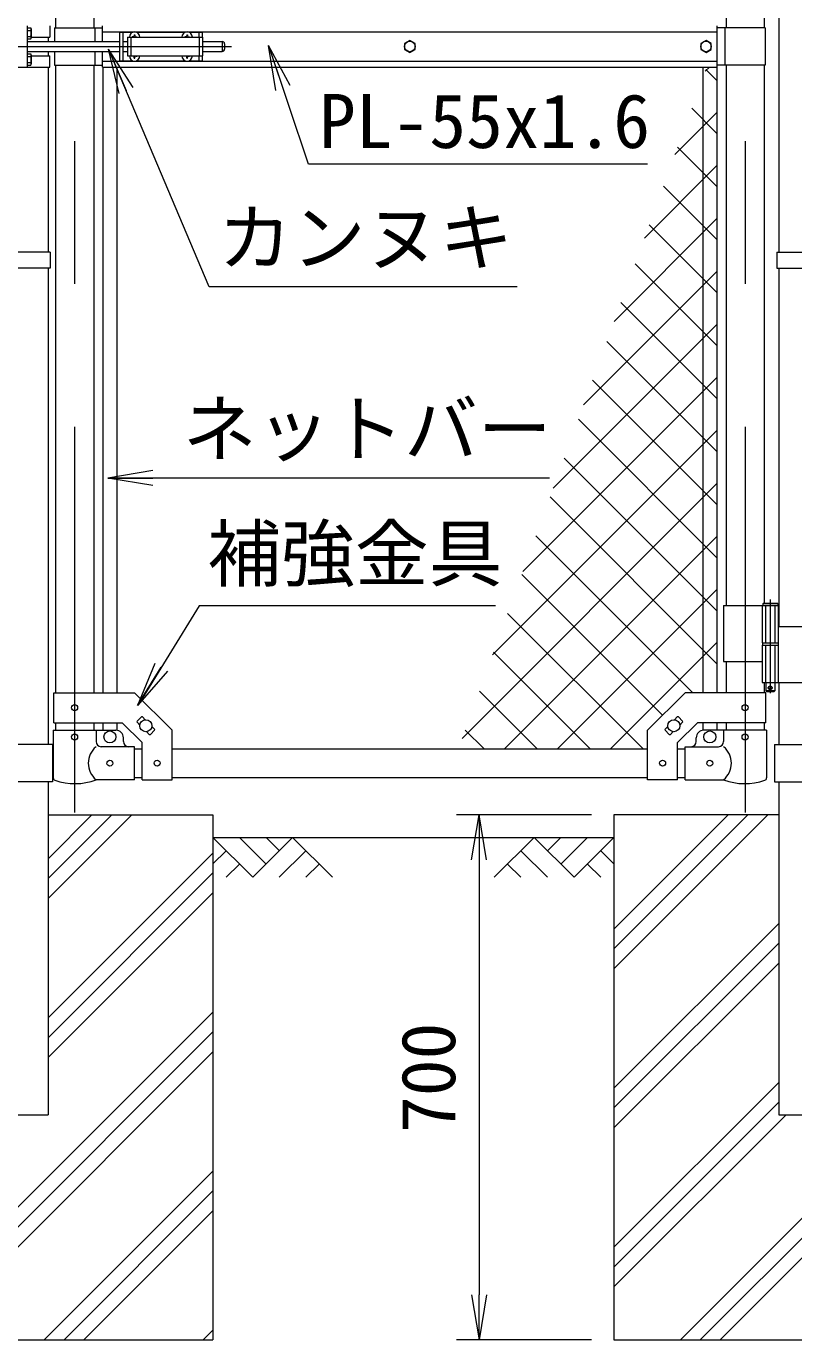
# Model space of a CAD drawing. Units: millimetres, scale not verified. Extents: x -6300 to 6300, y -4455 to 4455.
# Drawn here: x -3426 to -2402, y -1340 to 412 of the extents above; entities that cross this region are included whole.
import ezdxf
from ezdxf.enums import TextEntityAlignment as Align

# ---------------------------------------------------------------- set-up
doc = ezdxf.new("R2010")
doc.units = ezdxf.units.MM
doc.header["$LTSCALE"] = 30
doc.linetypes.add('DASHED', pattern=[7.5, 6, -1.5])
doc.linetypes.add('USER1', pattern=[50.8, 31.75, -6.35, 6.35, -6.35])
for name, color, linetype, lineweight in [('0-1_D-BMK', 2, 'USER1', 13), ('0-2_D-STR1', 1, 'Continuous', 18), ('0-3_D-STR3', 3, 'Continuous', 13), ('0-4_D-DCR-HCH', 7, 'Continuous', 9), ('0-5_D-BGD', 7, 'Continuous', 9), ('0-6_D-STR4', 7, 'Continuous', 9), ('0-7_D-STR-DIM', 7, 'Continuous', 9), ('0-8_0', 7, 'Continuous', 9), ('0-9_D-STR-TXT', 7, 'Continuous', 9), ('0-A_D-STR2', 7, 'Continuous', 9)]:
    doc.layers.add(name, color=color, linetype=linetype, lineweight=lineweight)
doc.styles.add('ＭＳ ゴシック', font='')
doc.styles.get('ＭＳ ゴシック').set_extended_font_data('MS Gothic')

# ---------------------------------------------------------------- blocks, each defined once
blk = doc.blocks.new('_Open')
at = {"layer": '0-8_0'}
blk.add_line((-30, 5), (0, 0), dxfattribs=at)
blk.add_lwpolyline([(-30, -5), (0, 0), (-30, 0)], dxfattribs=at)

msp = doc.modelspace()

# ---------------------------------------------------------------- linework, layer by layer
at = {"layer": '0-1_D-BMK'}
for p, q in [((-3361.53, 1401.46), (-3361.53, -636.94)), ((-2467.33, 1401.46), (-2467.33, -636.94)), ((-3492.22, 384.73), (-3152.22, 384.73)), ((-2433.77, -352.86), (-2433.77, -477.74)), ((-2437.39, -470.77), (-2430.14, -470.77))]:
    msp.add_line(p, q, dxfattribs=at)
at = {"layer": '0-2_D-STR1'}
for p, q in [((-3386.93, 1246.68), (-3386.93, 409.73)), ((-3336.13, 1246.68), (-3336.13, 409.73)), ((-2492.73, 1130.23), (-2492.73, 409.73)), ((-2441.93, 1102.23), (-2441.93, 409.73)), ((-2422.43, 779.23), (-2422.43, 110.23)), ((-3396.93, 397.23), (-3396.93, 391.23)), ((-3396.93, 378.23), (-3396.93, 372.23)), ((-3396.93, 357.23), (-3396.93, 110.23)), ((-3386.93, 359.73), (-3386.93, -477.22)), ((-3336.13, 359.73), (-3336.13, -477.22)), ((-2492.73, 359.73), (-2492.73, -360.77)), ((-2441.93, 359.73), (-2441.93, -357.77)), ((-3396.93, 89.23), (-3396.93, -546.17)), ((-2422.43, 89.23), (-2422.43, -388.77)), ((-2492.73, -435.77), (-2492.73, -477.22)), ((-2441.93, -463.77), (-2441.93, -477.22)), ((-2422.43, -463.77), (-2422.43, -546.17)), ((-3386.93, -517.22), (-3386.93, -527.27)), ((-3336.13, -517.22), (-3336.13, -527.27)), ((-2492.73, -517.22), (-2492.73, -527.27)), ((-2441.93, -517.22), (-2441.93, -527.27)), ((-3281.53, -552.27), (-3271.53, -552.27)), ((-3231.53, -552.27), (-2597.33, -552.27)), ((-2557.33, -552.27), (-2547.33, -552.27)), ((-3281.53, -590.27), (-3271.53, -590.27)), ((-3231.53, -590.27), (-2597.33, -590.27)), ((-2557.33, -590.27), (-2547.33, -590.27)), ((-3396.93, -596.17), (-3396.93, -1040.27)), ((-2422.43, -596.17), (-2422.43, -1040.27)), ((-3457.43, -1040.27), (-3396.93, -1040.27)), ((-2422.43, -1040.27), (-2361.93, -1040.27))]:
    msp.add_line(p, q, dxfattribs=at)
at = {"layer": '0-3_D-STR3'}
for p, q in [((-3424.88, 412.23), (-3424.88, 357.23)), ((-3424.88, 411.13), (-3424.88, 393.33)), ((-3424.88, 409.73), (-3419.98, 409.73)), ((-3424.88, 406.23), (-3419.98, 406.23)), ((-3419.38, 408.05), (-3419.38, 396.45)), ((-3394.63, 412.23), (-3394.63, 397.23)), ((-3388.53, 409.73), (-3388.53, 391.23)), ((-3388.53, 409.73), (-3324.43, 409.73)), ((-3334.53, 409.73), (-3334.53, 391.23)), ((-3324.43, 391.23), (-3324.43, 412.23)), ((-3324.43, 404.23), (-2504.43, 404.23)), ((-3301.53, 403.73), (-3301.53, 365.73)), ((-3301.53, 403.73), (-3284.12, 403.73)), ((-3297.03, 403.73), (-3297.03, 365.73)), ((-3278.93, 403.73), (-3214.12, 403.73)), ((-3208.93, 403.73), (-3191.53, 403.73)), ((-3196.03, 403.73), (-3196.03, 397.23)), ((-3191.53, 403.73), (-3191.53, 397.23)), ((-2504.43, 357.23), (-2504.43, 412.23)), ((-2440.33, 409.73), (-2504.43, 409.73)), ((-2494.33, 409.73), (-2494.33, 359.73)), ((-2440.33, 409.73), (-2440.33, 359.73)), ((-3424.88, 398.23), (-3419.98, 398.23)), ((-3424.88, 394.73), (-3419.98, 394.73)), ((-3424.88, 391.23), (-3301.53, 391.23)), ((-3419.38, 397.23), (-3394.63, 397.23)), ((-3297.03, 391.23), (-3291.03, 391.23)), ((-3291.03, 397.23), (-3291.03, 372.23)), ((-3291.03, 397.23), (-3191.03, 397.23)), ((-3283.38, 397.64), (-3284.68, 397.62)), ((-3284.68, 397.62), (-3284.68, 397.23)), ((-3281.92, 400.38), (-3281.94, 399.08)), ((-3281.92, 400.38), (-3281.13, 400.38)), ((-3281.13, 400.38), (-3281.11, 399.08)), ((-3213.38, 397.64), (-3214.68, 397.62)), ((-3214.68, 397.62), (-3214.68, 397.23)), ((-3211.92, 400.38), (-3211.94, 399.08)), ((-3211.92, 400.38), (-3211.13, 400.38)), ((-3211.13, 400.38), (-3211.11, 399.08)), ((-3209.67, 397.64), (-3208.38, 397.62)), ((-3208.38, 397.62), (-3208.38, 397.23)), ((-3191.03, 397.23), (-3191.03, 372.23)), ((-3191.03, 391.23), (-3164.53, 391.23)), ((-3164.53, 391.23), (-3164.53, 378.23)), ((-3161.53, 388.23), (-3161.53, 381.23)), ((-3424.88, 378.23), (-3301.53, 378.23)), ((-3424.88, 374.73), (-3419.98, 374.73)), ((-3424.88, 371.23), (-3419.98, 371.23)), ((-3419.48, 372.23), (-3394.63, 372.23)), ((-3419.38, 373.05), (-3419.38, 361.45)), ((-3394.63, 357.23), (-3394.63, 372.23)), ((-3388.53, 378.23), (-3388.53, 359.73)), ((-3334.53, 378.23), (-3334.53, 359.73)), ((-3324.43, 357.23), (-3324.43, 378.23)), ((-3297.03, 378.23), (-3291.03, 378.23)), ((-3291.03, 372.23), (-3191.03, 372.23)), ((-3284.68, 371.83), (-3284.68, 372.23)), ((-3283.38, 371.81), (-3284.68, 371.83)), ((-3281.92, 369.08), (-3281.94, 370.37)), ((-3281.92, 369.08), (-3281.13, 369.08)), ((-3281.13, 369.08), (-3281.11, 370.37)), ((-3279.67, 371.81), (-3278.38, 371.83)), ((-3278.38, 371.83), (-3278.38, 372.23)), ((-3214.68, 371.83), (-3214.68, 372.23)), ((-3213.38, 371.81), (-3214.68, 371.83)), ((-3211.92, 369.08), (-3211.94, 370.37)), ((-3211.92, 369.08), (-3211.13, 369.08)), ((-3211.13, 369.08), (-3211.11, 370.37)), ((-3209.67, 371.81), (-3208.38, 371.83)), ((-3208.38, 371.83), (-3208.38, 372.23)), ((-3196.03, 372.23), (-3196.03, 365.73)), ((-3191.53, 372.23), (-3191.53, 365.73)), ((-3191.03, 378.23), (-3164.53, 378.23)), ((-3459.73, 357.23), (-3394.63, 357.23)), ((-3424.88, 363.23), (-3419.98, 363.23)), ((-3424.88, 359.73), (-3419.98, 359.73)), ((-3388.53, 359.73), (-3324.43, 359.73)), ((-3324.43, 365.23), (-2504.43, 365.23)), ((-3324.43, 357.23), (-2504.43, 357.23)), ((-3324.03, 357.23), (-3324.03, -477.22)), ((-3305.03, 357.23), (-3305.03, -477.22)), ((-3301.53, 365.73), (-3284.12, 365.73)), ((-3278.93, 365.73), (-3214.12, 365.73)), ((-3208.93, 365.73), (-3191.53, 365.73)), ((-2523.83, 357.23), (-2523.83, -477.22)), ((-2504.83, 357.23), (-2504.83, -477.22)), ((-2440.33, 359.73), (-2504.43, 359.73)), ((-3394.38, 110.23), (-3509.18, 110.23)), ((-3394.38, 110.23), (-3394.38, 89.23)), ((-2424.98, 110.23), (-2424.98, 89.23)), ((-2424.98, 110.23), (-2310.18, 110.23)), ((-3394.38, 89.23), (-3509.18, 89.23)), ((-2424.98, 89.23), (-2310.18, 89.23)), ((-2495.88, -360.77), (-2495.88, -435.77)), ((-2495.88, -360.77), (-2422.97, -360.77)), ((-2444.57, -360.77), (-2444.57, -410.77)), ((-2423.77, -358.77), (-2443.77, -358.77)), ((-2442.77, -357.77), (-2424.77, -357.77)), ((-2423.77, -358.77), (-2424.77, -357.77)), ((-2423.77, -358.77), (-2423.77, -360.77)), ((-2422.97, -360.77), (-2422.97, -410.77)), ((-2422.97, -388.77), (-2358.63, -388.77)), ((-2444.57, -410.77), (-2422.97, -410.77)), ((-2444.57, -413.77), (-2422.97, -413.77)), ((-2444.57, -413.77), (-2444.57, -463.77)), ((-2444.27, -410.77), (-2444.27, -413.77)), ((-2444.27, -413.77), (-2423.27, -413.77)), ((-2423.27, -410.77), (-2423.27, -413.77)), ((-2422.97, -413.77), (-2422.97, -463.77)), ((-2495.88, -435.77), (-2444.68, -435.77)), ((-2444.57, -463.77), (-2358.63, -463.77)), ((-2439.77, -463.77), (-2439.77, -474.77)), ((-3389.23, -517.22), (-3389.23, -477.22)), ((-2438.77, -475.77), (-2439.77, -474.77)), ((-2439.63, -517.22), (-2439.63, -477.22)), ((-2438.77, -475.77), (-2428.77, -475.77)), ((-2428.77, -475.77), (-2427.77, -474.77)), ((-3389.23, -517.22), (-3298.09, -517.22)), ((-3324.03, -517.22), (-3324.03, -527.27)), ((-3305.03, -517.22), (-3305.03, -527.27)), ((-3298.09, -517.22), (-3271.53, -543.79)), ((-3278.19, -515.21), (-3272.54, -509.56)), ((-3278.19, -516.63), (-3274.48, -520.34)), ((-3271.12, -509.56), (-3267.41, -513.27)), ((-3258.57, -522.1), (-3254.86, -525.82)), ((-2570.28, -522.1), (-2573.99, -525.82)), ((-2557.73, -509.56), (-2561.45, -513.27)), ((-2530.76, -517.22), (-2557.33, -543.79)), ((-2550.66, -515.21), (-2556.32, -509.56)), ((-2550.66, -516.63), (-2554.37, -520.34)), ((-2439.63, -517.22), (-2530.76, -517.22)), ((-2523.83, -517.22), (-2523.83, -527.27)), ((-2504.83, -517.22), (-2504.83, -527.27)), ((-3390.08, -527.27), (-3332.98, -527.27)), ((-3390.08, -527.27), (-3390.08, -590.97)), ((-3332.98, -527.27), (-3332.98, -542.27)), ((-3332.98, -527.27), (-3306.53, -527.27)), ((-3296.53, -542.27), (-3296.53, -537.27)), ((-3265.65, -529.18), (-3261.93, -532.89)), ((-3260.52, -532.89), (-3254.86, -527.23)), ((-3231.53, -593.47), (-3231.53, -527.22)), ((-2597.33, -593.47), (-2597.33, -527.22)), ((-2568.34, -532.89), (-2573.99, -527.23)), ((-2563.21, -529.18), (-2566.92, -532.89)), ((-2532.33, -542.27), (-2532.33, -537.27)), ((-2495.88, -527.27), (-2522.33, -527.27)), ((-2438.78, -527.27), (-2495.88, -527.27)), ((-2495.88, -527.27), (-2495.88, -542.27)), ((-2438.78, -527.27), (-2438.78, -590.97)), ((-3391.08, -546.17), (-3460.98, -546.17)), ((-3391.08, -546.17), (-3391.08, -596.17)), ((-3281.53, -549.27), (-3325.98, -549.27)), ((-3281.53, -593.27), (-3281.53, -549.27)), ((-3271.53, -593.47), (-3271.53, -543.79)), ((-2557.33, -593.47), (-2557.33, -543.79)), ((-2547.33, -549.27), (-2502.88, -549.27)), ((-2547.33, -593.27), (-2547.33, -549.27)), ((-2428.28, -546.17), (-2358.38, -546.17)), ((-2428.28, -546.17), (-2428.28, -596.17)), ((-3281.53, -593.27), (-3332.98, -593.27)), ((-3271.53, -593.47), (-3231.53, -593.47)), ((-2557.33, -593.47), (-2597.33, -593.47)), ((-2547.33, -593.27), (-2495.88, -593.27)), ((-3391.08, -596.17), (-3460.98, -596.17)), ((-2428.28, -596.17), (-2358.38, -596.17))]:
    msp.add_line(p, q, dxfattribs=at)
at = {"layer": '0-3_D-STR3', "linetype": 'DASHED'}
for p, q in [((-3286.53, 397.23), (-3286.53, 372.23)), ((-3195.53, 397.23), (-3195.53, 372.23)), ((-2440.07, -360.77), (-2440.07, -410.77)), ((-2427.47, -360.77), (-2427.47, -410.77)), ((-2440.07, -413.77), (-2440.07, -463.77)), ((-2427.47, -413.77), (-2427.47, -463.77))]:
    msp.add_line(p, q, dxfattribs=at)
at = {"layer": '0-3_D-STR3'}
for points in [[(-3279.67, 397.64), (-3278.38, 397.62), (-3278.38, 397.23)], [(-2442.77, -357.77), (-2443.77, -358.77), (-2443.77, -360.77)], [(-2427.77, -463.77), (-2427.77, -474.77), (-2439.77, -474.77)], [(-3389.23, -477.22), (-3281.53, -477.22), (-3231.53, -527.22)], [(-2439.63, -477.22), (-2547.33, -477.22), (-2597.33, -527.22)]]:
    msp.add_lwpolyline(points, dxfattribs=at)
for points in [[(-2914.43, 392.83), (-2921.44, 388.78), (-2921.44, 380.68), (-2914.43, 376.63), (-2907.41, 380.68), (-2907.41, 388.78)], [(-2519.43, 392.83), (-2526.44, 388.78), (-2526.44, 380.68), (-2519.43, 376.63), (-2512.41, 380.68), (-2512.41, 388.78)]]:
    msp.add_lwpolyline(points, close=True, dxfattribs=at)
for centre, radius in [((-2914.43, 384.73), 7.03), ((-2519.43, 384.73), 7.03), ((-2433.77, -470.77), 2.5), ((-3361.53, -497.22), 4), ((-2467.33, -497.22), 4), ((-3266.53, -521.22), 8), ((-2562.33, -521.22), 8), ((-3361.53, -536.27), 4), ((-3314.53, -536.27), 8), ((-2514.33, -536.27), 8), ((-2467.33, -536.27), 4), ((-3314.53, -571.27), 4), ((-3251.53, -571.22), 4), ((-2577.33, -571.22), 4), ((-2514.33, -571.27), 4)]:
    msp.add_circle(centre, radius, dxfattribs=at)
for centre, radius, start, end in [((-3433.01, 402.23), 13.63, 342.93847, 17.06153), ((-3422.22, 407.98), 2.85, 322.09851, 37.90149), ((-3281.53, 397.23), 7, 0, 180), ((-3211.53, 397.23), 7, 0, 180), ((-3422.23, 396.48), 2.85, 322.14171, 37.85829), ((-3283.43, 399.13), 1.49, 270, 0), ((-3279.62, 399.13), 1.49, 180, 270), ((-3213.43, 399.13), 1.49, 270, 0), ((-3209.62, 399.13), 1.49, 180, 270), ((-3164.53, 388.23), 3, 0, 90), ((-3433.01, 367.23), 13.63, 342.93847, 17.06153), ((-3422.22, 372.98), 2.85, 322.09851, 37.90149), ((-3281.53, 372.23), 7, 180, 0), ((-3283.43, 370.32), 1.49, 0, 90), ((-3279.62, 370.32), 1.49, 90, 180), ((-3211.53, 372.23), 7, 180, 0), ((-3213.43, 370.32), 1.49, 0, 90), ((-3209.62, 370.32), 1.49, 90, 180), ((-3164.53, 381.23), 3, 270, 0), ((-3422.23, 361.48), 2.85, 322.14171, 37.85829), ((-3277.49, -515.92), 1, 135, 225), ((-3271.83, -510.26), 1, 45, 135), ((-2557.02, -510.26), 1, 45, 135), ((-2551.37, -515.92), 1, 315, 45), ((-3325.98, -542.27), 7, 180, 270), ((-3306.53, -537.27), 10, 0, 90), ((-3289.53, -542.27), 7, 180, 270), ((-3261.22, -532.18), 1, 225, 315), ((-3255.57, -526.53), 1, 315, 45), ((-2573.29, -526.53), 1, 135, 225), ((-2567.63, -532.18), 1, 225, 315), ((-2539.33, -542.27), 7, 270, 0), ((-2522.33, -537.27), 10, 90, 180), ((-2502.88, -542.27), 7, 270, 0), ((-3314.78, -571.27), 28.55, 129.59418, 230.40582), ((-2514.07, -571.27), 28.55, 309.59418, 50.40582), ((-3386.78, -590.97), 3.3, 180, 250.77949), ((-3361.53, -518.54), 80, 250.77949, 290.9084), ((-2467.33, -518.54), 80, 249.0916, 289.22051), ((-2442.08, -590.97), 3.3, 289.22051, 0)]:
    msp.add_arc(centre, radius, start, end, dxfattribs=at)
at = {"layer": '0-4_D-DCR-HCH'}
for p, q in [((-3396.93, -751.75), (-3285.45, -640.27)), ((-3396.93, -725.23), (-3311.97, -640.27)), ((-3396.93, -698.72), (-3338.48, -640.27)), ((-2642.18, -845.53), (-2436.92, -640.27)), ((-2642.18, -819.01), (-2463.44, -640.27)), ((-2642.18, -792.5), (-2489.95, -640.27)), ((-3123.96, -723.49), (-3177.18, -670.27)), ((-3106.23, -705.75), (-3141.7, -670.27)), ((-3070.75, -670.27), (-3123.96, -723.49)), ((-3088.4, -688.1), (-3106.23, -670.27)), ((-3070.75, -670.27), (-3017.54, -723.49)), ((-2748.6, -670.27), (-2801.81, -723.49)), ((-2748.6, -670.27), (-2695.39, -723.49)), ((-2730.86, -688.01), (-2713.13, -670.27)), ((-2713.13, -705.75), (-2677.65, -670.27)), ((-2695.39, -723.49), (-2642.18, -670.27)), ((-3396.93, -910.85), (-3177.18, -691.1)), ((-3159.44, -688.01), (-3177.18, -705.67)), ((-3053.01, -688.01), (-3088.65, -723.49)), ((-2766.34, -688.01), (-2730.7, -723.49)), ((-2659.91, -688.01), (-2642.18, -705.67)), ((-3396.93, -937.37), (-3177.18, -717.62)), ((-3141.7, -705.75), (-3159.52, -723.49)), ((-3035.28, -705.75), (-3053.1, -723.49)), ((-2784.07, -705.75), (-2766.26, -723.49)), ((-2677.65, -705.75), (-2659.83, -723.49)), ((-3396.93, -963.88), (-3177.18, -744.13)), ((-2642.18, -1004.63), (-2422.43, -784.88)), ((-2642.18, -1031.14), (-2422.43, -811.39)), ((-2642.18, -1057.66), (-2422.43, -837.91)), ((-3614.22, -1340.27), (-3177.18, -903.23)), ((-3587.7, -1340.27), (-3177.18, -929.75)), ((-2553.56, -1340.27), (-2142.18, -928.89)), ((-3561.18, -1340.27), (-3177.18, -956.27)), ((-2527.04, -1340.27), (-2142.18, -955.41)), ((-2642.18, -1216.76), (-2422.43, -997.01)), ((-2500.52, -1340.27), (-2142.18, -981.93)), ((-2642.18, -1243.28), (-2422.43, -1023.53)), ((-2642.18, -1269.79), (-2412.66, -1040.27)), ((-3402.09, -1340.27), (-3177.18, -1115.36)), ((-3375.57, -1340.27), (-3177.18, -1141.88)), ((-3349.05, -1340.27), (-3177.18, -1168.4)), ((-3189.95, -1340.27), (-3177.18, -1327.5))]:
    msp.add_line(p, q, dxfattribs=at)
at = {"layer": '0-5_D-BGD'}
msp.add_line((-3177.18, -670.27), (-2642.18, -670.27), dxfattribs=at)
at = {"layer": '0-6_D-STR4'}
for p, q in [((-3396.93, -640.27), (-3177.18, -640.27)), ((-3177.18, -640.27), (-3177.18, -1340.27)), ((-2642.18, -640.27), (-2642.18, -1340.27)), ((-2422.43, -640.27), (-2642.18, -640.27)), ((-3677.18, -1340.27), (-3177.18, -1340.27)), ((-2642.18, -1340.27), (-2142.18, -1340.27))]:
    msp.add_line(p, q, dxfattribs=at)
at = {"layer": '0-7_D-STR-DIM'}
for p, q in [((-2672.18, -640.27), (-2852.18, -640.27)), ((-2822.18, -700.27), (-2822.18, -1280.27)), ((-2672.18, -1340.27), (-2852.18, -1340.27))]:
    msp.add_line(p, q, dxfattribs=at)
at = {"layer": '0-9_D-STR-TXT'}
msp.add_line((-2728.15, -190.96), (-3315.39, -190.96), dxfattribs=at)
for points in [[(-2771.13, 64.04), (-3182.09, 64.04), (-3315.46, 379.34)], [(-2597.46, 227.55), (-3049.38, 227.55), (-3102.18, 384.28)], [(-2800.4, -361.29), (-3195.49, -361.29), (-3276.47, -492.78)]]:
    msp.add_lwpolyline(points, dxfattribs=at)
at = {"layer": '0-A_D-STR2'}
for p, q in [((-2520.55, 351.65), (-2514.98, 357.23)), ((-2504.83, 339.27), (-2519.66, 354.11)), ((-2504.83, 268.56), (-2538.54, 302.27)), ((-2561.08, 240.42), (-2504.83, 296.67)), ((-2504.83, 197.85), (-2557.42, 250.45)), ((-2601.58, 129.21), (-2504.83, 225.96)), ((-2504.83, 127.14), (-2576.31, 198.62)), ((-2642.09, 17.98), (-2504.83, 155.25)), ((-2504.83, 56.43), (-2595.18, 146.78)), ((-2504.83, -14.28), (-2614.06, 94.95)), ((-2682.61, -93.24), (-2504.83, 84.54)), ((-2504.83, -84.99), (-2632.94, 43.12)), ((-2723.12, -204.47), (-2504.83, 13.83)), ((-2504.83, -155.7), (-2651.82, -8.71)), ((-2763.64, -315.69), (-2504.83, -56.88)), ((-2504.83, -226.41), (-2670.7, -60.54)), ((-2504.83, -297.13), (-2689.58, -112.37)), ((-2804.15, -426.92), (-2504.83, -127.59)), ((-2504.83, -367.84), (-2708.46, -164.21)), ((-2844.66, -538.14), (-2504.83, -198.3)), ((-2504.83, -438.55), (-2727.34, -216.04)), ((-2788.09, -552.27), (-2504.83, -269.01)), ((-2536.86, -477.22), (-2746.22, -267.87)), ((-2577.45, -507.35), (-2765.1, -319.7)), ((-2717.37, -552.27), (-2504.83, -339.73)), ((-2603.23, -552.27), (-2783.97, -371.53)), ((-2646.66, -552.27), (-2504.83, -410.44)), ((-2673.94, -552.27), (-2802.85, -423.36)), ((-2744.65, -552.27), (-2821.73, -475.19)), ((-2815.36, -552.27), (-2840.61, -527.02))]:
    msp.add_line(p, q, dxfattribs=at)

# ---------------------------------------------------------------- block references
at = {"layer": '0-7_D-STR-DIM', "xscale": 2, "yscale": 2}
for p, rotation in [((-2822.18, -640.27), 90), ((-2822.18, -1340.27), 270)]:
    msp.add_blockref('_Open', p, dxfattribs=dict(at, rotation=rotation))
at = {"layer": '0-9_D-STR-TXT', "xscale": 2, "yscale": 2}
for p, rotation in [((-3102.82, 386.17), 108.61743), ((-3316.24, 381.18), 112.92801), ((-3317.39, -190.96), 180), ((-3277.52, -494.48), 238.37189)]:
    msp.add_blockref('_Open', p, dxfattribs=dict(at, rotation=rotation))

# ---------------------------------------------------------------- texts
at = {"layer": '0-7_D-STR-DIM', "style": 'ＭＳ ゴシック'}
msp.add_text('700', height=72.14, rotation=90, dxfattribs=at).set_placement((-2832.3, -1064.52), align=Align.BOTTOM_LEFT)
at = {"layer": '0-9_D-STR-TXT', "style": 'ＭＳ ゴシック'}
for s, p in [('PL-55x1.6', (-3035.71, 227.67)), ('カンヌキ', (-3170.27, 72.16)), ('ネットバー', (-3217.31, -183.03)), ('補強金具', (-3184.54, -349.37))]:
    msp.add_text(s, height=72.14, dxfattribs=at).set_placement(p, align=Align.BOTTOM_LEFT)

doc.saveas('drawing.dxf')
